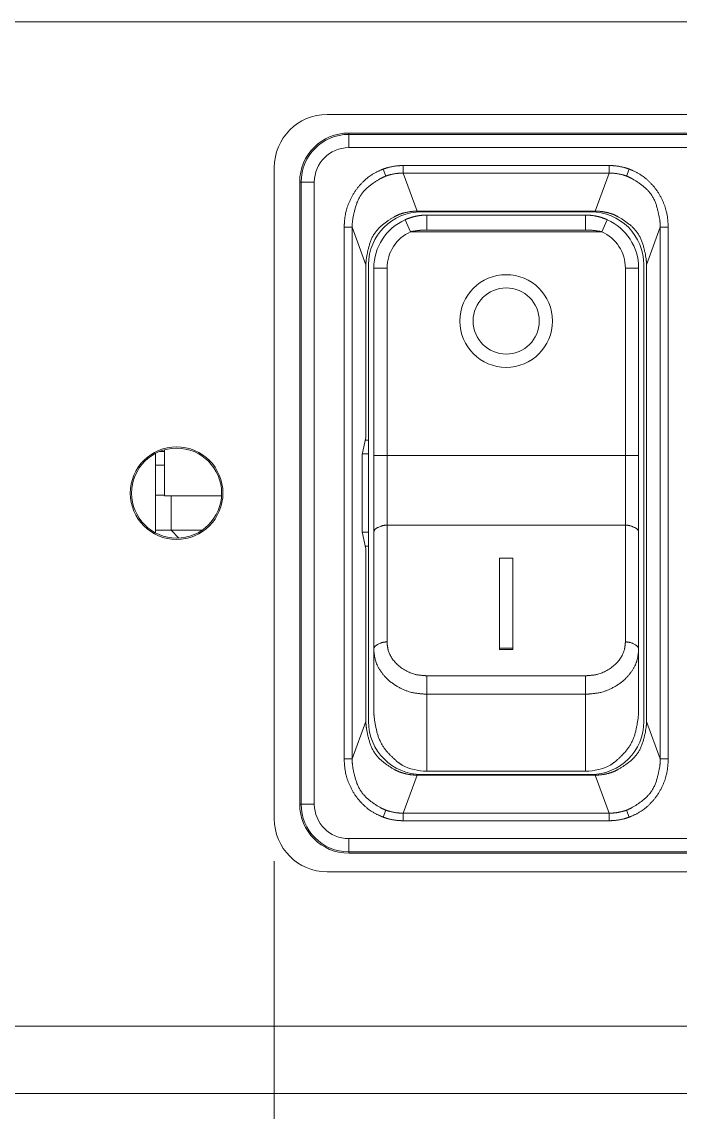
# Model space of a CAD drawing. Header units: metres. Extents: x 0.424 to 0.895, y -0.018 to 0.953.
# Drawn here: x 0.64065 to 0.66552, y 0.86591 to 0.90709 of the extents above; entities that cross this region are included whole.
import ezdxf

# ---------------------------------------------------------------- set-up
doc = ezdxf.new("R2010")
doc.units = ezdxf.units.M
for name, color, linetype, lineweight in [('Bemaßung (ISO)', 7, 'Continuous', 25), ('Sichtbar (ISO)', 7, 'Continuous', 50), ('Sichtbar schmal (ISO)', 7, 'Continuous', 35)]:
    doc.layers.add(name, color=color, linetype=linetype, lineweight=lineweight)

# ---------------------------------------------------------------- blocks, each defined once
blk = doc.blocks.new('Gruppe-23')
at = {"layer": 'Bemaßung (ISO)', "lineweight": 9, "transparency": 33554687}
blk.add_line((0.003159937156092838, 0.3980438704240921), (0.003159937156092838, 0.3212932260537624), dxfattribs=at)

msp = doc.modelspace()

# ---------------------------------------------------------------- linework, layer by layer
at = {"layer": 'Sichtbar (ISO)', "lineweight": 9}
for p, q in [((0.6521897836999999, 0.903586928725143), (0.6837897836999998, 0.903586928725143)), ((0.6830000000000002, 0.9028868890251434), (0.6530000000000002, 0.9028868890251425)), ((0.6501897836999999, 0.8769869287251431), (0.6501897836999999, 0.901586928725143)), ((0.6549859427922122, 0.9016572950384496), (0.6549856776914237, 0.9016572950384496)), ((0.6511500000000003, 0.9010368890251423), (0.6511500000000012, 0.8775368890251425)), ((0.6640000000000003, 0.9013248883461904), (0.6640000000000003, 0.9013248508018961)), ((0.6623129005749012, 0.8999368890251427), (0.6555870994250997, 0.8999368890251425)), ((0.6557500000000006, 0.8999118890251425), (0.6621500000000003, 0.8999118890251427)), ((0.6559500000000005, 0.8997868890251426), (0.6619500000000005, 0.8997868890251428)), ((0.6536500000000007, 0.8979094582327395), (0.6536500000000007, 0.8913868890251424)), ((0.6537500000000006, 0.8912868890251424), (0.6537500000000006, 0.8979118890251425)), ((0.6539500000000009, 0.8907086398509059), (0.6539500000000005, 0.8977868890251426)), ((0.6639500000000005, 0.8977868890251426), (0.6639500000000009, 0.8907086398509063)), ((0.6641500000000012, 0.8806618890251428), (0.6641500000000008, 0.8979118890251426)), ((0.6642500000000011, 0.8806643198175457), (0.6642500000000007, 0.89790945823274)), ((0.6535149369830076, 0.890751803729034), (0.6536500000000007, 0.8913868890251424)), ((0.6537500000000006, 0.8912868890251424), (0.6536287330902139, 0.8912868890251424)), ((0.6537500000000006, 0.8912868890251424), (0.6537500000000006, 0.8907672737828716)), ((0.6456999999999986, 0.8907868890251409), (0.6456999999999986, 0.8877868890251434)), ((0.6460399999999993, 0.8891868890251425), (0.6460399999999993, 0.8909234708287801)), ((0.6535149369830076, 0.890751803729034), (0.6535149369830076, 0.887821974321251)), ((0.6537500000000006, 0.8907672737828716), (0.6535182269854015, 0.8907672737828716)), ((0.6537500000000006, 0.8907672737828716), (0.6537500000000006, 0.8878065042674133)), ((0.6539500000000009, 0.8878147717842776), (0.6539500000000009, 0.8907086398509059)), ((0.6639500000000009, 0.8907086398509063), (0.6639500000000009, 0.8878147717842779)), ((0.6460399999999993, 0.8892064757994547), (0.6456999999999986, 0.8892064757994547)), ((0.6481970562748486, 0.8891868890251425), (0.6460399999999993, 0.8891868890251425)), ((0.6462899999999993, 0.8878868890251425), (0.6462899999999993, 0.8891868890251425)), ((0.6462899999999993, 0.8878868890251417), (0.6456999999999986, 0.8878868890251417)), ((0.6465877345630135, 0.8875891544621279), (0.6462899999999997, 0.887886889025142)), ((0.6462899999999993, 0.8878868890251425), (0.6474643650761002, 0.8878868890251425)), ((0.6536500000000007, 0.8871868890251425), (0.6535149369830076, 0.887821974321251)), ((0.6537500000000006, 0.8878065042674133), (0.6535182269854015, 0.887806504267413)), ((0.6537500000000006, 0.8878065042674133), (0.6537500000000006, 0.8872868890251425)), ((0.6539500000000009, 0.8834047058519753), (0.6539500000000009, 0.8878147717842776)), ((0.6639500000000009, 0.8878147717842779), (0.6639500000000009, 0.8834047058519755)), ((0.6537500000000006, 0.8872868890251425), (0.6536287330902139, 0.8872868890251425)), ((0.6536500000000007, 0.8871868890251425), (0.6536500000000012, 0.8806643198175451)), ((0.6537500000000012, 0.8806618890251424), (0.6537500000000006, 0.8872868890251425)), ((0.6592000000000009, 0.8868293691164126), (0.658700000000001, 0.8868293691164126)), ((0.658700000000001, 0.8868293691164126), (0.658700000000001, 0.883427821380177)), ((0.6592000000000009, 0.883427821380177), (0.6592000000000009, 0.8868293691164126)), ((0.6539500000000009, 0.8810604348020632), (0.6539500000000009, 0.8834047058519753)), ((0.658700000000001, 0.883427821380177), (0.658700000000001, 0.8833752055971473)), ((0.658700000000001, 0.883427821380177), (0.6592000000000009, 0.883427821380177)), ((0.658700000000001, 0.8833752055971473), (0.6592000000000009, 0.8833752055971473)), ((0.6592000000000009, 0.883427821380177), (0.6592000000000009, 0.8833752055971473)), ((0.663700000000001, 0.8836325388756936), (0.663700000000001, 0.8836325240666264)), ((0.6639500000000009, 0.8834047058519755), (0.6639500000000014, 0.8810604348020638)), ((0.6559500000000014, 0.8787868890251425), (0.6619500000000014, 0.8787868890251427)), ((0.6555870994251006, 0.8786368890251424), (0.6623129005749017, 0.8786368890251426)), ((0.6557500000000012, 0.8786618890251425), (0.6621500000000012, 0.8786618890251426)), ((0.6640000000000011, 0.8772488897040953), (0.6640000000000011, 0.8772489272483897)), ((0.6549856776914309, 0.8769164830118352), (0.6549859427922199, 0.8769164830118352)), ((0.6530000000000011, 0.8756868890251424), (0.6830000000000012, 0.8756868890251435)), ((0.6837897836999998, 0.874986928725143), (0.6521897836999999, 0.874986928725143))]:
    msp.add_line(p, q, dxfattribs=at)
for centre, radius in [((0.6589500000000005, 0.8957868890251426), 0.00175), ((0.6589500000000005, 0.8957868890251426), 0.00125), ((0.6465000000000002, 0.8892868890251442), 0.00175), ((0.6465000000000006, 0.8892868890251423), 0.001700000000000273)]:
    msp.add_circle(centre, radius, dxfattribs=at)
for centre, radius, start, end in [((0.6521897836999999, 0.901586928725143), 0.002, 90, 180), ((0.6530000000000007, 0.9010368890251426), 0.001850000000000023, 90, 180), ((0.6557500000000006, 0.8979118890251425), 0.002, 90, 180), ((0.6621500000000008, 0.8979118890251426), 0.002, 0, 90.00000000001302), ((0.6559500000000005, 0.8977868890251426), 0.00199999999999985, 114.0097104755843, 180), ((0.6619500000000005, 0.8977868890251426), 0.002, 0, 65.99028952440511), ((0.6557500000000012, 0.8806618890251425), 0.002, 180, 270), ((0.6621500000000012, 0.8806618890251428), 0.002, 270, 0), ((0.6559500000000009, 0.8807868890251405), 0.001999999999998008, 242.1426677836415, 270.000000000013), ((0.6619500000000009, 0.8807868890251435), 0.002000000000000796, 270.000000000013, 297.8573322163319), ((0.6530000000000011, 0.8775368890251425), 0.001849999999999909, 180, 270), ((0.6521897836999999, 0.8769869287251431), 0.002, 180, 270)]:
    msp.add_arc(centre, radius, start, end, dxfattribs=at)
for points in [[(0.654933563610454, 0.8998211661493616), (0.6546686583126072, 0.8997239553434083), (0.6539226739636445, 0.8991441534336607), (0.6536500000000003, 0.8982067908299529), (0.6536500000000007, 0.8979094582327395)], [(0.6555870994250997, 0.8999368890251425), (0.655420343128392, 0.8999368890251425), (0.6550890614957623, 0.8998782283330089), (0.654933563610454, 0.8998211661493616)], [(0.6559500000000005, 0.8997868890251426), (0.6558444096009082, 0.8997868890251426), (0.6556369754214995, 0.8997649856390224), (0.6554331756717913, 0.8997217645287242), (0.6552326660616448, 0.8996568034923174), (0.6551362170705836, 0.8996138420469221)], [(0.6627637829294178, 0.8996138420469222), (0.6626673276370731, 0.8996568062991095), (0.6624689396289893, 0.8997211982481518), (0.6622651881313798, 0.8997646420305988), (0.6620555850066946, 0.8997868890251428), (0.6619500000000005, 0.8997868890251428)], [(0.662966436389547, 0.899821166149362), (0.6628109385042391, 0.8998782283330092), (0.6624796568716089, 0.8999368890251429), (0.6623129005749012, 0.8999368890251427)], [(0.6642500000000007, 0.89790945823274), (0.6642500000000007, 0.8982067908299536), (0.6639773260363565, 0.899144153433661), (0.6632313416873937, 0.8997239553434089), (0.662966436389547, 0.899821166149362)], [(0.6550154568995611, 0.8790186613267339), (0.6547873091730733, 0.8791578957627091), (0.6541710964817519, 0.8798227232079867), (0.6539500000000014, 0.8807624615231215), (0.6539500000000014, 0.8810604348020632)], [(0.6639500000000014, 0.8810604348020638), (0.6639500000000014, 0.8807624615231221), (0.663728903518251, 0.8798227232079874), (0.6631126908269291, 0.8791578957627093), (0.6628845431004413, 0.8790186613267341)], [(0.6536500000000012, 0.8806643198175452), (0.6536500000000012, 0.8803669872203319), (0.6539226739636449, 0.8794296246166238), (0.6546686583126077, 0.8788498227068765), (0.654933563610455, 0.8787526119009232)], [(0.6629664363895474, 0.8787526119009235), (0.6632313416873946, 0.8788498227068766), (0.663977326036357, 0.8794296246166241), (0.6642500000000011, 0.8803669872203326), (0.6642500000000011, 0.8806643198175459)], [(0.654933563610455, 0.8787526119009232), (0.6550890614957627, 0.8786955497172763), (0.6554203431283929, 0.8786368890251424), (0.6555870994251006, 0.8786368890251424)], [(0.6623129005749017, 0.8786368890251426), (0.6624796568716099, 0.8786368890251428), (0.6628109385042396, 0.8786955497172765), (0.6629664363895474, 0.8787526119009235)]]:
    msp.add_open_spline(points, degree=2, dxfattribs=at)
at = {"layer": 'Sichtbar schmal (ISO)', "lineweight": 9}
for p, q in [((0.7539999999999998, 0.9070868890251427), (0.5205999999999997, 0.9070868890251427)), ((0.6530000000000002, 0.9028343715139142), (0.6530000000000002, 0.9028868890251425)), ((0.6530000000000002, 0.9028343715139142), (0.6830000000000002, 0.9028343715139149)), ((0.6530000000000002, 0.902834371513914), (0.6530000000000002, 0.9023344476663357)), ((0.6830000000000002, 0.9023344476663367), (0.6530000000000002, 0.9023344476663357)), ((0.6543081500485921, 0.901525455752332), (0.6544055018481437, 0.9012601662384427)), ((0.6550597162354349, 0.9016585370594801), (0.662840283764566, 0.9016585370594801)), ((0.6550597162354349, 0.901374039962918), (0.6550597162354349, 0.9016585370594801)), ((0.662840283764566, 0.9013740399629182), (0.662840283764566, 0.9016585370594801)), ((0.6635918499514089, 0.9015254557523324), (0.6634944981518572, 0.9012601662384427)), ((0.6512025175112287, 0.9010368890251423), (0.6511500000000003, 0.9010368890251423)), ((0.6512025175112296, 0.8775368890251425), (0.6512025175112287, 0.9010368890251423)), ((0.6512025175112287, 0.9010368890251423), (0.6517024413588072, 0.9010368890251423)), ((0.6517024413588072, 0.9010368890251423), (0.6517024413588076, 0.8775368890251425)), ((0.662840283764566, 0.9013740399629182), (0.6550597162354349, 0.901374039962918)), ((0.6550597162354349, 0.901374039962918), (0.6555870994250997, 0.8999368890251425)), ((0.6623129005749012, 0.8999368890251427), (0.662840283764566, 0.9013740399629182)), ((0.6559500000000005, 0.8992219964083098), (0.6559500000000005, 0.8997868890251426)), ((0.6619500000000005, 0.8997868890251426), (0.6619500000000005, 0.8992219964083099)), ((0.6551362170705836, 0.899613842046922), (0.6553396628029374, 0.8991571037914772)), ((0.6627637829294178, 0.8996138420469222), (0.6625603371970635, 0.8991571037914774)), ((0.6528320518965713, 0.8792467864020683), (0.6528320518965709, 0.8993269916482166)), ((0.6531298157420631, 0.8993269916482166), (0.6528320518965709, 0.8993269916482166)), ((0.6531298157420631, 0.8993269916482166), (0.6531298157420635, 0.8792467864020683)), ((0.6536500000000007, 0.8979094582327395), (0.6531298157420631, 0.8993269916482166)), ((0.6625603371970635, 0.8991571037914774), (0.6553396628029374, 0.8991571037914772)), ((0.6559500000000005, 0.8992219964083098), (0.6619500000000005, 0.8992219964083101)), ((0.6647701842579379, 0.899326991648217), (0.6642500000000007, 0.89790945823274)), ((0.6647701842579379, 0.899326991648217), (0.6650679481034301, 0.899326991648217)), ((0.6647701842579388, 0.8792467864020688), (0.6647701842579379, 0.899326991648217)), ((0.6650679481034301, 0.899326991648217), (0.6650679481034311, 0.8792467864020688)), ((0.6539500000000005, 0.8977868890251426), (0.6544500000000005, 0.8977868890251426)), ((0.6544500000000005, 0.8977868890251426), (0.654450000000001, 0.8907086398509059)), ((0.6639500000000005, 0.8977868890251426), (0.6634500000000004, 0.8977868890251426)), ((0.663450000000001, 0.8907086398509063), (0.6634500000000004, 0.8977868890251426)), ((0.6458614072405228, 0.8908623887196971), (0.6460399999999993, 0.8908623887196971)), ((0.6460399999999993, 0.8903410017716255), (0.6456999999999986, 0.8903410017716255)), ((0.6539500000000009, 0.8907086398509059), (0.654450000000001, 0.8907086398509059)), ((0.654450000000001, 0.8907086398509059), (0.654450000000001, 0.8880778506994257)), ((0.654450000000001, 0.8907086398509059), (0.663450000000001, 0.8907086398509063)), ((0.6639500000000009, 0.8907086398509063), (0.663450000000001, 0.8907086398509063)), ((0.663450000000001, 0.888077850699426), (0.663450000000001, 0.8907086398509063)), ((0.654450000000001, 0.8880778506994257), (0.654450000000001, 0.8836677847671233)), ((0.654450000000001, 0.8880778506994257), (0.663450000000001, 0.888077850699426)), ((0.663450000000001, 0.8836677847671235), (0.663450000000001, 0.888077850699426)), ((0.6559500000000009, 0.881695520098172), (0.6559500000000009, 0.8823916117152122)), ((0.6559500000000009, 0.8823916117152122), (0.6619500000000009, 0.8823916117152124)), ((0.6619500000000009, 0.8823916117152124), (0.6619500000000009, 0.8816955200981722)), ((0.6559500000000009, 0.881695520098172), (0.6559500000000014, 0.8787868890251425)), ((0.6559500000000009, 0.881695520098172), (0.6619500000000009, 0.8816955200981722)), ((0.6619500000000014, 0.8787868890251427), (0.6619500000000009, 0.8816955200981722)), ((0.6531298157420635, 0.8792467864020683), (0.6536500000000012, 0.8806643198175451)), ((0.6642500000000011, 0.8806643198175457), (0.6647701842579388, 0.8792467864020688)), ((0.6528320518965713, 0.8792467864020683), (0.6531298157420635, 0.8792467864020683)), ((0.6650679481034311, 0.8792467864020688), (0.6647701842579388, 0.8792467864020688)), ((0.6555870994251006, 0.8786368890251424), (0.6550597162354359, 0.8771997380873671)), ((0.6628402837645669, 0.8771997380873671), (0.6623129005749017, 0.8786368890251426)), ((0.6512025175112296, 0.8775368890251425), (0.6511500000000012, 0.8775368890251425)), ((0.6512025175112296, 0.8775368890251425), (0.6517024413588076, 0.8775368890251425)), ((0.654308150048593, 0.877048322297953), (0.6544055018481447, 0.8773136118118424)), ((0.6550597162354359, 0.8769152409908052), (0.6550597162354359, 0.8771997380873671)), ((0.6550597162354359, 0.8771997380873671), (0.6628402837645669, 0.8771997380873671)), ((0.6628402837645669, 0.8769152409908054), (0.6628402837645669, 0.8771997380873671)), ((0.6635918499514097, 0.8770483222979533), (0.6634944981518581, 0.8773136118118426)), ((0.6628402837645669, 0.8769152409908054), (0.6550597162354359, 0.8769152409908052)), ((0.6530000000000011, 0.8757394065363711), (0.6530000000000011, 0.8762393303839491)), ((0.6530000000000011, 0.8762393303839491), (0.6830000000000012, 0.87623933038395)), ((0.6530000000000011, 0.8757394065363708), (0.6530000000000011, 0.8756868890251424)), ((0.6830000000000012, 0.8757394065363718), (0.6530000000000011, 0.8757394065363708)), ((0.5205999999999997, 0.8691549535022407), (0.7539999999999998, 0.8691549535022404)), ((0.7539999999999998, 0.8666066559609966), (0.5205999999999997, 0.8666066559609967))]:
    msp.add_line(p, q, dxfattribs=at)
for centre, radius, start, end in [((0.6530000000000007, 0.9010368890251426), 0.001797482488771607, 90, 180), ((0.6530000000000007, 0.9010368890251426), 0.001297558641193405, 90, 180), ((0.6559500000000005, 0.8977868890251426), 0.001499999999999842, 114.0097104755804, 180), ((0.6619500000000005, 0.8977868890251426), 0.0015, 0, 65.99028952440557), ((0.6530000000000011, 0.8775368890251425), 0.001797482488771493, 180, 270), ((0.6530000000000011, 0.8775368890251425), 0.001297558641193518, 180, 270)]:
    msp.add_arc(centre, radius, start, end, dxfattribs=at)
for points in [[(0.6528320518965709, 0.8993269916482166), (0.6528320518965709, 0.8994979578916139), (0.652904157431564, 0.9000275437272576), (0.6532131709555549, 0.9006958652474322), (0.6537075750640162, 0.9012241340916185), (0.6541558295023303, 0.9014695595389088), (0.6543081500485921, 0.901525455752332)], [(0.6543081500485921, 0.901525455752332), (0.6544869726166964, 0.901591077263526), (0.6548679464942209, 0.9016585370594801), (0.6550597162354349, 0.9016585370594801)], [(0.662840283764566, 0.9016585370594801), (0.6630320535057801, 0.9016585370594801), (0.6634130273833045, 0.9015910772635263), (0.6635918499514089, 0.9015254557523326)], [(0.6635918499514089, 0.9015254557523326), (0.6637441704976706, 0.9014695595389092), (0.6641924249359843, 0.9012241340916188), (0.6646868290444461, 0.9006958652474328), (0.6649958425684374, 0.900027543727258), (0.6650679481034301, 0.8994979578916145), (0.6650679481034301, 0.8993269916482171)], [(0.6544055018481437, 0.9012601662384427), (0.654140596550297, 0.9011629554324895), (0.6533962856597616, 0.9005785932477928), (0.6531281899615989, 0.8996287545950583), (0.6531298157420631, 0.8993269916482166)], [(0.6550597162354349, 0.901374039962918), (0.6548926253390498, 0.9013749517671802), (0.654560999733452, 0.9013172284220896), (0.6544055018481437, 0.9012601662384425)], [(0.6634944981518572, 0.901260166238443), (0.6633390002665489, 0.90131722842209), (0.6630073746609512, 0.9013749517671805), (0.662840283764566, 0.9013740399629182)], [(0.6647701842579379, 0.8993269916482171), (0.664771810038402, 0.8996287545950588), (0.6645037143402394, 0.9005785932477934), (0.663759403449704, 0.9011629554324897), (0.6634944981518572, 0.901260166238443)], [(0.6553396628029374, 0.8991571037914772), (0.6554904096706775, 0.8991906775139996), (0.6557956834879367, 0.8992219964083098), (0.6559500000000005, 0.8992219964083098)], [(0.6625603371970635, 0.8991571037914774), (0.6624095903293234, 0.8991906775140004), (0.6621043165120643, 0.89922199640831), (0.6619500000000005, 0.89922199640831)], [(0.654450000000001, 0.8880778506994257), (0.6542732233047043, 0.8880778506994257), (0.6539500000000009, 0.8879077842267219), (0.6539500000000009, 0.8878147717842776)], [(0.6639500000000009, 0.8878147717842779), (0.6639500000000009, 0.887907784226722), (0.6636267766952976, 0.8880778506994259), (0.663450000000001, 0.8880778506994259)], [(0.654450000000001, 0.8836677847671233), (0.6542732233047043, 0.8836677847671235), (0.6539500000000009, 0.8834977182944194), (0.6539500000000009, 0.8834047058519753)], [(0.6559500000000014, 0.8816955200981722), (0.6557732233047042, 0.8816955200981722), (0.655207308290194, 0.881781273052129), (0.6545047732629807, 0.8821696253770098), (0.6540503436329461, 0.8827700068070401), (0.6539500000000014, 0.8832536337473729), (0.6539500000000014, 0.8834047058519754)], [(0.654450000000001, 0.8836677847671235), (0.654450000000001, 0.8835549859397518), (0.6545252577247099, 0.8831938831941564), (0.6548660799472361, 0.8827456050592799), (0.6553929812176454, 0.8824556396353601), (0.6558174174785287, 0.8823916117152124), (0.6559500000000014, 0.8823916117152124)], [(0.6619500000000009, 0.8823916117152124), (0.6620825825214736, 0.8823916117152124), (0.6625070187823564, 0.8824556396353599), (0.6630339200527662, 0.8827456050592801), (0.6633747422752924, 0.8831938831941567), (0.663450000000001, 0.8835549859397519), (0.663450000000001, 0.8836677847671235)], [(0.6639500000000014, 0.8834047058519757), (0.6639500000000014, 0.8832536337473731), (0.6638496563670562, 0.8827700068070405), (0.6633952267370216, 0.8821696253770099), (0.6626926917098083, 0.8817812730521296), (0.6621267766952976, 0.8816955200981724), (0.6619500000000014, 0.8816955200981724)], [(0.6639500000000009, 0.8834047058519755), (0.6639500000000009, 0.8834977182944198), (0.6636267766952976, 0.8836677847671235), (0.663450000000001, 0.8836677847671235)], [(0.654308150048593, 0.8770483222979533), (0.6541558295023308, 0.8771042185113761), (0.6537075750640172, 0.8773496439586665), (0.6532131709555558, 0.8778779128028525), (0.6529041574315649, 0.8785462343230275), (0.6528320518965713, 0.8790758201586708), (0.6528320518965713, 0.8792467864020683)], [(0.6531298157420635, 0.8792467864020683), (0.6531281899615999, 0.8789450234552265), (0.6533962856597625, 0.8779951848024918), (0.6541405965502979, 0.8774108226177957), (0.6544055018481447, 0.8773136118118424)], [(0.6634944981518581, 0.8773136118118428), (0.6637594034497049, 0.8774108226177959), (0.6645037143402404, 0.8779951848024921), (0.6647718100384025, 0.8789450234552271), (0.6647701842579388, 0.8792467864020688)], [(0.6650679481034311, 0.8792467864020688), (0.6650679481034311, 0.879075820158671), (0.6649958425684378, 0.8785462343230278), (0.6646868290444465, 0.8778779128028532), (0.6641924249359856, 0.8773496439586665), (0.6637441704976715, 0.8771042185113765), (0.6635918499514097, 0.8770483222979533)], [(0.6544055018481447, 0.8773136118118424), (0.6545609997334525, 0.8772565496281953), (0.6548926253390502, 0.8771988262831049), (0.6550597162354359, 0.8771997380873671)], [(0.6628402837645669, 0.8771997380873671), (0.663007374660952, 0.8771988262831051), (0.6633390002665499, 0.8772565496281957), (0.6634944981518581, 0.8773136118118425)], [(0.6550597162354359, 0.8769152409908053), (0.6548679464942218, 0.8769152409908053), (0.6544869726166969, 0.8769827007867588), (0.654308150048593, 0.8770483222979533)], [(0.6635918499514097, 0.8770483222979533), (0.6634130273833054, 0.8769827007867592), (0.663032053505781, 0.8769152409908054), (0.6628402837645669, 0.8769152409908054)]]:
    msp.add_open_spline(points, degree=2, dxfattribs=at)

# ---------------------------------------------------------------- block references
at = {"layer": 'Bemaßung (ISO)'}
msp.add_blockref('Gruppe-23', (0.647029846543907, 0.4773430583010509), dxfattribs=at)

doc.saveas('drawing.dxf')
